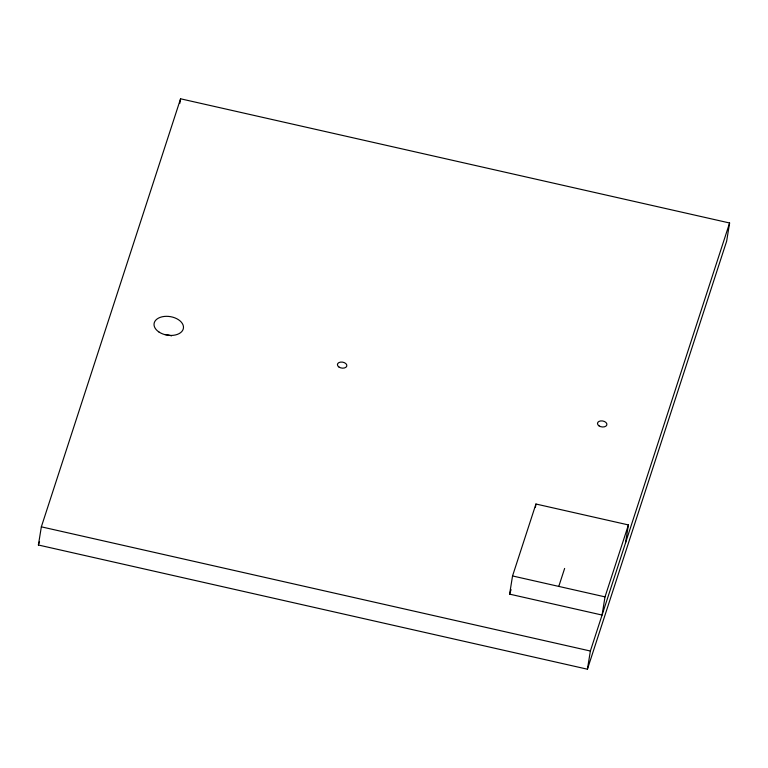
<?xml version="1.0" encoding="UTF-8"?>
<svg xmlns="http://www.w3.org/2000/svg" width="768" height="768" viewBox="0 0 768 768"><rect width="100%" height="100%" fill="white"/><g stroke="black" fill="none" stroke-linecap="round" stroke-linejoin="round"><path stroke-width="1.15" d="M38.4 545.011L41.347 526.829L180.576 98.794L729.6 222.989L726.653 241.171L587.424 669.206L38.4 545.011L39.514 541.603M179.837 103.334L180.576 98.794M628.416 524.928L605.011 596.87L602.074 615.053L509.606 594.134L512.544 575.952L535.949 504.019L628.416 524.928L625.469 543.12M535.392 507.427L535.949 504.019M587.424 669.206L590.371 651.024L729.6 222.989M509.606 594.134L511.066 589.642M558.778 586.416L564.634 568.426M512.544 575.952L605.011 596.87M41.347 526.829L590.371 651.024M164.89 334.531A14.851 9.389 9.2 0 1 171.494 335.885M158.995 332.035A14.851 9.389 9.2 0 0 183.197 329.155A14.851 9.389 9.2 0 0 164.064 316.464A14.851 9.389 9.2 0 0 158.995 332.035M339.005 367.075A4.752 3.005 9.2 0 0 346.752 366.154A4.752 3.005 9.2 0 0 340.627 362.093A4.752 3.005 9.2 0 0 339.005 367.075M599.069 425.904A4.752 3.005 9.2 0 0 606.816 424.982A4.752 3.005 9.2 0 0 600.691 420.922A4.752 3.005 9.2 0 0 599.069 425.904"/></g></svg>
